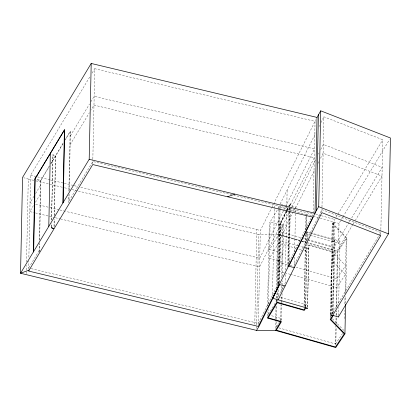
<?xml version="1.0" encoding="UTF-8"?>
<svg xmlns="http://www.w3.org/2000/svg" width="411" height="411" viewBox="0 0 411 411"><rect width="100%" height="100%" fill="white"/><g stroke="black" fill="none" stroke-linecap="round" stroke-linejoin="round"><path stroke-width="0.31" stroke-dasharray="2.06 1.54" d="M26.299 273.613L26.474 265.306M26.54 262.11L28.282 179.042L23.704 177.737M28.621 269.231L28.796 260.964M28.878 257.116L30.594 175.199L89.783 76.929M39.107 251.82L39.271 244.196M39.348 240.348L40.602 180.537L49.454 165.839M39.405 251.851L39.595 242.911M39.662 239.721L40.905 180.331L35.182 178.703M51.308 227.144L51.39 223.312M51.457 220.116L52.973 154.726L55.629 155.882L54.375 215.909M51.462 226.887L51.529 223.692M51.611 219.864L52.973 154.726M54.005 226.379L54.154 219.356M54.231 215.523L55.475 156.139L52.819 154.983M54.144 226.764L54.309 219.099M68.642 202.695L68.801 195.035M68.884 191.202L70.127 131.813L65.185 140.017M69.12 194.018L68.971 201.066L92.799 161.513L233.222 195.076M69.187 190.812L70.44 131.001L65.195 139.709M92.747 163.938L92.84 159.591M92.85 158.949L94.741 68.694L315.052 121.353L313.079 215.385M254.789 324.187L256.772 229.549L80.438 187.175M256.592 328.487L258.56 234.553L78.203 191.074M258.349 324.587L260.317 230.556L271.62 207.987M267.366 316.116L267.458 311.641M267.582 305.892L269.333 222.181M268.203 314.138L268.301 309.647M268.419 303.878L270.135 221.961L277.61 209.553M31.144 268.614L258.37 323.375L272.498 295.16L274.312 208.762M274.322 208.12L274.445 202.346L315.895 119.668M275.55 328.492L275.74 319.547M275.75 318.905L276.017 306.128M276.115 301.653L276.274 293.983M276.382 288.871L277.517 234.558L258.56 234.553M276.377 327.156L276.526 320.102M276.536 319.46L276.834 305.358M276.901 301.52L276.968 298.946M276.968 298.324L277.127 291.25M277.209 286.821L278.894 206.307M277.25 301.494L277.276 300.282M277.317 298.391L277.476 290.695M277.61 284.289L279.167 210.067M279.182 209.425L279.233 206.856L306.318 214.563L306.549 214.177M278.288 283.374L279.526 224.329L288.496 206.445M278.37 289.74L278.221 296.788L283.513 286.236M278.504 283.328L280.035 210.391M280.045 209.749L280.127 205.896M278.858 283.641L280.143 223.152M279.321 282.624L280.559 223.574M279.454 282.362L280.692 223.312M280.703 320.554L281.062 303.303M281.078 302.66L281.227 295.632M281.304 291.8L281.453 284.772M281.468 284.129L281.494 282.85M281.602 277.738L282.686 225.983M281.504 320.395L281.828 305.116M281.879 302.547L282.069 293.572M282.162 289.087L282.336 280.749M282.429 276.264L283.487 225.757L270.135 221.961M285.357 274.569L285.183 282.902L283.79 285.681M285.455 270.084L286.673 211.912M286.683 211.269L286.765 207.416M286.78 206.774L287.13 190.088M287.813 264.386L289.02 206.913M286.816 210.093L289.842 203.758L290.413 203.918L290.356 206.646M288.399 263.908L289.591 207.077M288.517 264.283L289.842 203.758M289.174 263.071L290.264 211.136M290.274 210.494L290.341 207.288M294.343 266.385L294.553 256.228M294.646 251.743L295.468 212.631M295.478 211.994L295.586 206.933L289.75 205.536L288.779 207.468M304.048 306.041L305.281 247.417M305.358 243.595L305.543 234.671M305.635 230.283L305.954 215.266M304.402 306.02L305.62 247.818M300.816 240.764L305.738 242.166L305.918 233.818M306.01 229.328L306.277 216.489M306.262 227.941L306.524 215.431M305.368 306.955L306.668 244.966M306.76 240.569L306.945 231.732L310.593 232.77M305.722 306.894L307.038 244.257M332.514 313.912L334.066 239.896L307.289 232.277L307.13 239.86L305.738 242.166M307.402 307.371L308.933 244.961L332.355 251.624L331.045 314.23M307.634 306.991L308.933 244.961M321.88 212.04L321.967 207.689M321.983 207.052L323.873 116.796L382.754 139.745L380.863 229.996M330.223 318.304L332.201 223.666L333.331 221.796L332.91 241.817L334.066 239.896M330.814 314.646L332.355 251.624M330.999 314.364L332.9 223.625L333.902 221.961L333.48 241.981L334.867 239.675L333.336 312.961M332.735 314.132L334.718 219.495L335.71 217.845M278.843 327.855L335.504 343.981L335.879 326.026M335.936 323.462L336.054 317.693M336.111 315.129L336.188 311.281M336.27 307.433L337.446 251.162L346.242 238.02L332.201 223.666M335.813 344.999L336.188 327.105M336.255 323.909L336.419 316.244M336.429 315.602L336.537 310.49M336.619 306.657L337.77 251.702L346.946 237.99L332.9 223.625M310.392 235.411L338.587 243.435L339.003 223.414L342.635 217.388M338.412 315.684L338.587 307.402M338.679 302.943L339.974 241.129L311.199 232.939M344.552 318.659L344.726 310.32M344.86 303.909L345.024 296.218M345.076 293.654L346.242 238.02M345.579 303.169L345.728 296.136M345.821 291.666L346.946 237.99M380.756 234.989L380.848 230.638M271.902 207.421L273.315 204.601M283.302 211.115L259.737 258.159L65.529 211.336M283.59 210.545L285.306 207.123M285.588 206.553L314.472 148.926L94.165 96.297L90.857 101.789M286.539 210.648L280.138 223.456L280.682 223.615M280.168 203.969L315.838 132.83M318.993 126.531L319.568 125.386M321.001 122.524L323.873 116.796M286.554 211.619L280.097 224.493L279.526 224.329M286.832 211.064L288.229 208.279M290.413 203.918L289.616 205.798L289.046 205.634M286.544 211.922L280.554 223.877L286.39 225.269L293.002 212.091M286.827 211.367L288.501 208.028M280.066 226.009L259.557 266.955L60.987 219.084M291.718 207.38L279.588 231.573L301.951 237.938M292.005 206.81L315.545 159.858M318.417 154.135L318.987 152.99M320.714 149.553L323.298 144.4L382.173 167.344L351.364 218.498M293.29 211.516L295.011 208.079M286.364 226.487L279.403 240.368L297.538 245.531M295.56 208.146L314.79 169.794M317.944 163.501L319.095 161.21M320.529 158.348L323.113 153.195L381.989 176.144L355.489 220.142M272.498 295.16L277.497 285.193M277.774 284.643L278.884 282.429M289.2 261.853L313.105 214.172L233.844 195.225M294.379 264.566L321.931 209.615L380.807 232.559L379.153 235.313M290.397 204.719L314.287 157.721L93.98 105.093L91.001 110.04M92.095 73.086L94.741 68.694M50.769 163.665L63.227 142.977M49.186 166.583L40.597 180.84L36.019 179.54M50.841 163.835L63.207 143.3M33.949 196.273L30.013 202.803L33.132 203.553M35.587 193.555L40.499 185.392M70.338 135.851L89.531 103.988M33.435 205.613L29.828 211.598L34.817 212.795M35.403 202.351L40.314 194.187M70.158 144.646L89.346 112.784M39.132 250.607L28.647 268.018L30.517 268.465M277.934 209.014L279.233 206.856M283.487 225.757L278.324 234.337L299.881 240.471M306.945 231.732L305.558 234.034L309.781 235.236M306.128 234.198L307.289 232.277M268.517 314.24L275.668 302.373M275.992 301.833L277.291 299.676M336.044 217.296L382.754 139.745M276.701 326.617L279.927 321.258M280.251 320.724L281.545 318.576L270.618 315.468M342.964 216.844L389.458 139.642M349.047 222.346L334.138 247.098L308.003 239.659M349.376 221.796L351.035 219.048M338.587 243.435L339.974 241.129M333.722 256.279L331.441 260.065L345.481 274.42L336.686 287.561L290.495 274.414M352.838 224.545L333.953 255.894L332.278 255.416M353.167 223.995L355.155 220.692M304.654 306.919L305.763 305.075L307.438 305.553M330.259 316.485L331.235 314.862M331.564 314.317L332.54 312.694L330.86 312.216M332.771 312.314L378.819 235.863M335.504 343.981L342.538 333.465M30.594 175.199L36.826 176.694M37.447 176.848L49.911 179.838M50.532 179.992L63.618 183.136M64.239 183.285L73.584 185.531M74.211 185.68L77.946 186.579M28.282 179.042L35.146 180.696M35.767 180.845L63.854 187.616M64.476 187.765L71.339 189.42M71.966 189.569L77.581 190.925M35.623 204.149L49.33 207.442M49.952 207.591L59.302 209.841M59.924 209.99L64.907 211.187M35.438 212.944L54.755 217.589M55.377 217.738L60.36 218.935M280.78 204.144L285.681 205.541M315.715 214.085L320.621 215.482M321.232 215.657L334.718 219.495M305.979 214.013L312.637 215.909M313.244 216.083L339.003 223.414M302.558 238.108L306.786 239.315M307.736 240.034L333.907 247.479L331.626 251.27L345.666 265.624L336.871 278.766L296.223 267.196M302.342 241.17L306.036 242.223M306.652 242.398L337.446 251.162M300.2 240.589L278.658 234.46L269.559 249.564L282.912 253.361L277.744 261.941L286.981 264.566M277.517 234.558L305.799 242.603M306.416 242.778L337.77 251.702M256.772 229.549L260.317 230.556M308.702 245.341L332.124 252.01M298.139 245.701L303.58 247.252M304.186 247.422L308.856 248.753M308.62 249.133L306.945 248.655L305.558 250.962L302.481 250.083M296.321 248.331L278.473 243.255L269.375 258.36L282.727 262.156L277.559 270.736L284.335 272.663M298.787 249.035L301.864 249.909M290.063 265.444L293.757 266.498M284.951 272.837L289.878 274.24M280.641 297.477L307.669 305.168M332.453 318.725L344.3 330.84"/><path stroke-width="0.62" d="M33.348 252.015L34.878 178.913L64.717 129.373L63.186 202.474M33.656 251.501L35.182 178.703M48.791 226.374L50.317 153.575M62.878 202.983L64.404 130.184L34.873 179.217M345.553 304.443L344.937 333.84L335.761 347.552L275.509 330.408L256.551 330.408L20.55 273.264L89.192 159.298L91.201 63.448L317.02 117.423L320.719 110.826L390.45 138.004L388.441 233.854L338.387 316.958M317.02 117.423L315.011 213.273L89.192 159.298M288.738 266.266L313.043 217.203L92.737 164.544L54.108 228.68L51.447 227.524L51.293 227.781L53.954 228.937L28.585 271.049L258.308 326.406L316.398 210.514L318.402 114.664M316.398 210.514L318.71 206.676L320.719 110.826M272.616 298.247L278.822 285.46L278.252 285.296L278.863 284.124L279.413 284.278M279.639 284.628L258.863 326.565L256.551 330.408M278.16 299.825L321.864 212.646L380.745 235.595L332.71 315.345M91.201 63.448L22.559 177.413L20.55 273.264L29.171 270.078M275.509 330.408L280.677 321.834L267.325 318.032L276.886 302.162L303.97 309.868L305.358 307.562M333.28 315.509L330.891 319.475L344.937 333.84M227.617 196.787L234.851 194.115M288.476 266.2L294.317 267.597M279.285 284.54L285.121 285.938M289.133 264.89L288.563 264.725L287.772 266.302L288.347 266.462M272.436 298.196L307.608 308.204L307.377 308.589L305.697 308.111L304.31 310.413L277.225 302.707L268.126 317.811L281.478 321.613L276.315 330.187L335.443 347.012L344.233 333.871L330.197 319.517L332.478 315.73L330.798 315.252L331.03 314.867L338.433 316.973M318.71 206.676L388.441 233.854"/></g></svg>
